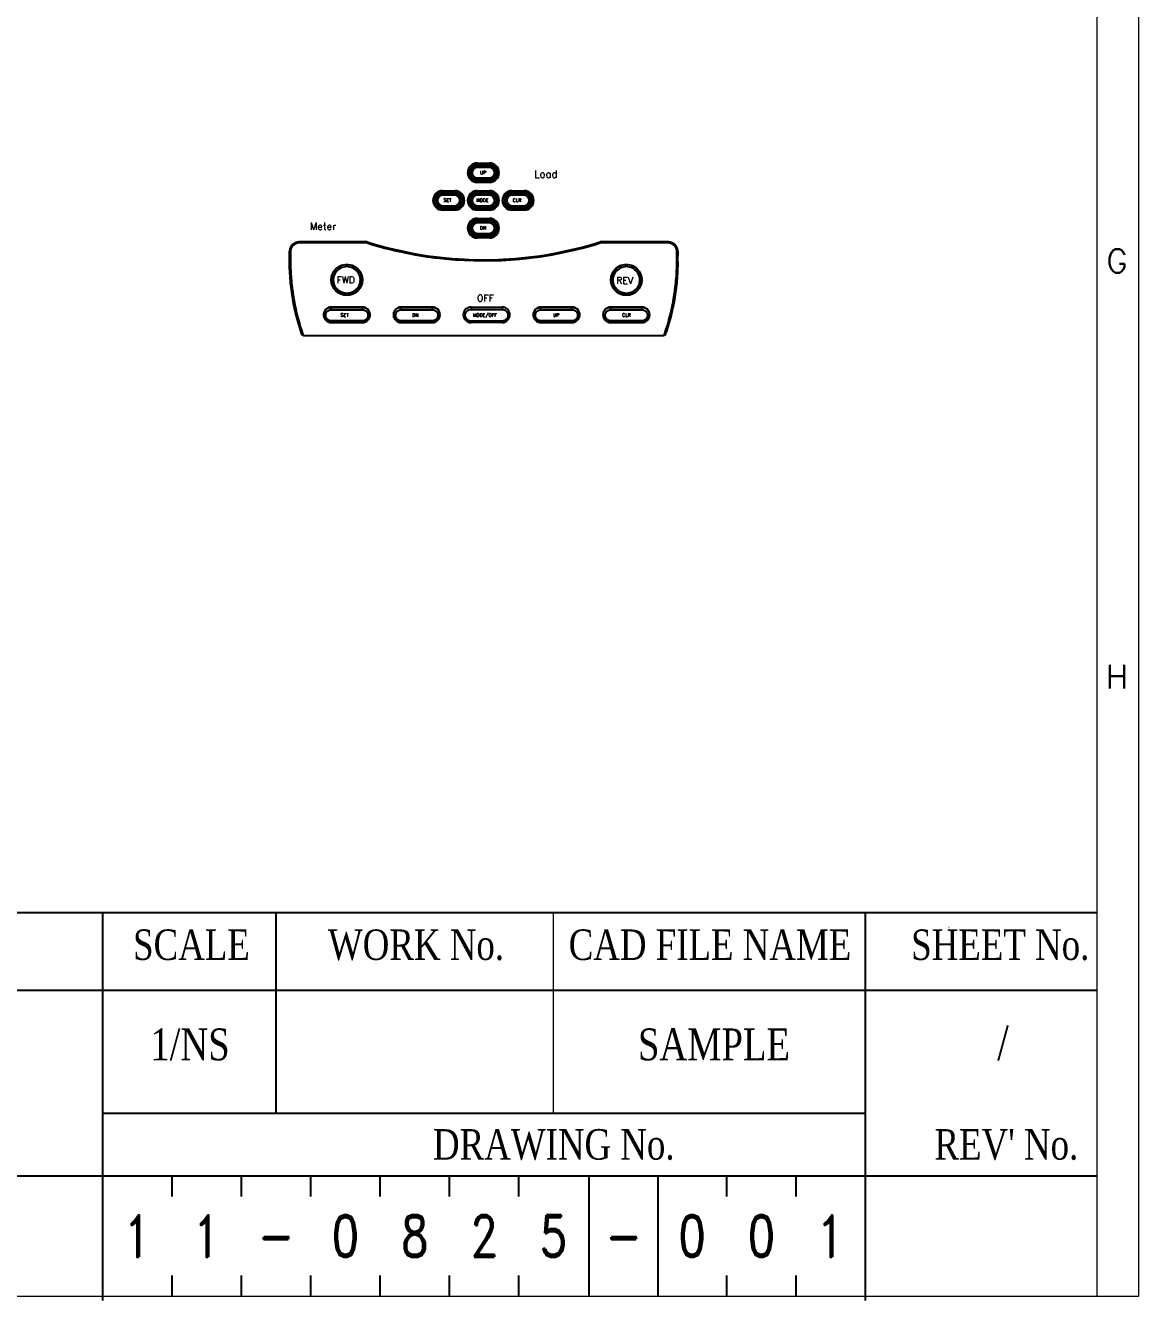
# Model space of a CAD drawing. Header units: millimetres. Extents: x 54 to 1685, y 68 to 1015.
# Drawn here: x 1524.8 to 1685.3, y 431.6 to 615.5 of the extents above; entities that cross this region are included whole.
import ezdxf
from ezdxf.enums import TextEntityAlignment as Align
from ezdxf.lldxf.tags import DXFTag

# ---------------------------------------------------------------- set-up
doc = ezdxf.new("R2010")
doc.units = ezdxf.units.MM
for name, color, linetype in [('20', 2, 'Continuous'), ('30', 3, 'Continuous'), ('40', 7, 'Continuous'), ('70', 7, 'Continuous'), ('DEFAULT_2', 8, 'HIDDEN')]:
    doc.layers.add(name, color=color, linetype=linetype)
doc.styles.add('SD', font='ROMAND.shx', dxfattribs={"width": 0.8})
doc.styles.add('SIMPLEX', font='SIMPLEX.shx', dxfattribs={"bigfont": 'HBRDS.shx'})
doc.styles.add('SS', font='batang.ttc', dxfattribs={"width": 0.8})
doc.styles.add('STYLE2', font='romant.shx')
tags = doc.linetypes.add('HIDDEN', pattern=[0.375, 0.25, -0.125]).pattern_tags.tags
tags[6:7] = [DXFTag(74, 4), DXFTag(75, 0), DXFTag(340, '0'), DXFTag(46, 1.0), DXFTag(50, 0.0), DXFTag(44, 0.0), DXFTag(45, 0.0)]
tags[4:5] = [DXFTag(74, 4), DXFTag(75, 0), DXFTag(340, '0'), DXFTag(46, 1.0), DXFTag(50, 0.0), DXFTag(44, 0.0), DXFTag(45, 0.0)]

msp = doc.modelspace()

# ---------------------------------------------------------------- linework, layer by layer
at = {"color": 7, "linetype": 'Continuous'}
for p, q in [((1589.968, 595.695), (1591.718, 595.695)), ((1589.968, 595.695), (1589.968, 595.545)), ((1589.968, 595.545), (1591.718, 595.545)), ((1591.718, 595.389), (1589.968, 595.389)), ((1589.968, 595.051), (1589.968, 595.389)), ((1591.718, 595.301), (1589.968, 595.301)), ((1591.718, 595.051), (1589.968, 595.051)), ((1591.718, 595.695), (1591.718, 595.545)), ((1591.718, 595.051), (1591.718, 595.389)), ((1589.968, 593.539), (1591.718, 593.539)), ((1589.968, 593.201), (1589.968, 593.539)), ((1589.968, 593.289), (1591.718, 593.289)), ((1589.968, 593.201), (1591.718, 593.201)), ((1591.718, 593.045), (1589.968, 593.045)), ((1589.968, 592.895), (1589.968, 593.045)), ((1591.718, 592.895), (1589.968, 592.895)), ((1591.718, 593.201), (1591.718, 593.539)), ((1591.718, 592.895), (1591.718, 593.045)), ((1584.968, 591.695), (1586.718, 591.695)), ((1584.968, 591.695), (1584.968, 591.545)), ((1584.968, 591.545), (1586.718, 591.545)), ((1586.718, 591.389), (1584.968, 591.389)), ((1584.968, 591.051), (1584.968, 591.389)), ((1586.718, 591.301), (1584.968, 591.301)), ((1586.718, 591.051), (1584.968, 591.051)), ((1586.718, 591.695), (1586.718, 591.545)), ((1586.718, 591.051), (1586.718, 591.389)), ((1589.968, 591.695), (1591.718, 591.695)), ((1589.968, 591.695), (1589.968, 591.545)), ((1589.968, 591.545), (1591.718, 591.545)), ((1591.718, 591.389), (1589.968, 591.389)), ((1589.968, 591.051), (1589.968, 591.389)), ((1591.718, 591.301), (1589.968, 591.301)), ((1591.718, 591.051), (1589.968, 591.051)), ((1591.718, 591.695), (1591.718, 591.545)), ((1591.718, 591.051), (1591.718, 591.389)), ((1594.968, 591.695), (1594.968, 591.545)), ((1594.968, 591.695), (1596.718, 591.695)), ((1594.968, 591.545), (1596.718, 591.545)), ((1594.968, 591.051), (1594.968, 591.389)), ((1596.718, 591.389), (1594.968, 591.389)), ((1596.718, 591.301), (1594.968, 591.301)), ((1596.718, 591.051), (1594.968, 591.051)), ((1596.718, 591.695), (1596.718, 591.545)), ((1596.718, 591.051), (1596.718, 591.389)), ((1584.968, 589.201), (1584.968, 589.539)), ((1584.968, 589.539), (1586.718, 589.539)), ((1584.968, 589.289), (1586.718, 589.289)), ((1584.968, 589.201), (1586.718, 589.201)), ((1586.718, 589.045), (1584.968, 589.045)), ((1584.968, 588.895), (1584.968, 589.045)), ((1586.718, 588.895), (1584.968, 588.895)), ((1586.718, 589.201), (1586.718, 589.539)), ((1586.718, 588.895), (1586.718, 589.045)), ((1589.968, 589.539), (1591.718, 589.539)), ((1589.968, 589.201), (1589.968, 589.539)), ((1589.968, 589.289), (1591.718, 589.289)), ((1589.968, 589.201), (1591.718, 589.201)), ((1591.718, 589.045), (1589.968, 589.045)), ((1589.968, 588.895), (1589.968, 589.045)), ((1591.718, 588.895), (1589.968, 588.895)), ((1591.718, 589.201), (1591.718, 589.539)), ((1591.718, 588.895), (1591.718, 589.045)), ((1594.968, 589.201), (1594.968, 589.539)), ((1594.968, 589.539), (1596.718, 589.539)), ((1594.968, 589.289), (1596.718, 589.289)), ((1594.968, 589.201), (1596.718, 589.201)), ((1594.968, 588.895), (1594.968, 589.045)), ((1596.718, 589.045), (1594.968, 589.045)), ((1596.718, 588.895), (1594.968, 588.895)), ((1596.718, 589.201), (1596.718, 589.539)), ((1596.718, 588.895), (1596.718, 589.045)), ((1589.968, 587.695), (1591.718, 587.695)), ((1589.968, 587.695), (1589.968, 587.545)), ((1589.968, 587.545), (1591.718, 587.545)), ((1591.718, 587.389), (1589.968, 587.389)), ((1589.968, 587.051), (1589.968, 587.389)), ((1591.718, 587.301), (1589.968, 587.301)), ((1591.718, 587.051), (1589.968, 587.051)), ((1591.718, 587.695), (1591.718, 587.545)), ((1591.718, 587.051), (1591.718, 587.389)), ((1589.968, 585.539), (1591.718, 585.539)), ((1589.968, 585.201), (1589.968, 585.539)), ((1589.968, 585.289), (1591.718, 585.289)), ((1589.968, 585.201), (1591.718, 585.201)), ((1591.718, 585.045), (1589.968, 585.045)), ((1589.968, 584.895), (1589.968, 585.045)), ((1591.718, 585.201), (1591.718, 585.539)), ((1591.718, 584.895), (1591.718, 585.045)), ((1563.657, 584.174), (1563.665, 584.156)), ((1564.327, 584.313), (1564.327, 584.294)), ((1574.082, 584.313), (1564.327, 584.313)), ((1574.079, 584.294), (1564.327, 584.294)), ((1574.061, 584.174), (1564.327, 584.174)), ((1574.082, 584.313), (1574.079, 584.294)), ((1591.718, 584.895), (1589.968, 584.895)), ((1617.438, 584.313), (1607.682, 584.313)), ((1607.682, 584.313), (1607.685, 584.294)), ((1617.438, 584.294), (1607.685, 584.294)), ((1617.438, 584.174), (1607.704, 584.174)), ((1617.438, 584.313), (1617.438, 584.294)), ((1618.1, 584.156), (1618.108, 584.174)), ((1562.882, 581.502), (1562.882, 582.993)), ((1562.902, 583.008), (1563.03, 583.008)), ((1562.902, 581.502), (1562.902, 581.857)), ((1563.021, 581.502), (1563.021, 582.993)), ((1618.863, 583.008), (1618.735, 583.008)), ((1618.863, 581.857), (1618.735, 581.857)), ((1618.744, 581.502), (1618.744, 582.993)), ((1618.863, 581.857), (1618.869, 581.863)), ((1618.863, 581.502), (1618.863, 581.857)), ((1618.882, 581.502), (1618.882, 582.993)), ((1564.314, 572.14), (1564.416, 572.14)), ((1617.349, 572.14), (1617.451, 572.14)), ((1564.433, 571.762), (1564.538, 571.762)), ((1564.479, 571.602), (1564.562, 571.685)), ((1564.562, 571.339), (1564.563, 571.685)), ((1564.859, 570.787), (1616.905, 570.787)), ((1617.286, 571.602), (1617.202, 571.685)), ((1617.218, 571.669), (1617.306, 571.669)), ((1617.227, 571.762), (1617.332, 571.762))]:
    msp.add_line(p, q, dxfattribs=at)
at = {"color": 7, "linetype": 'HIDDEN'}
for p, q in [((1569.375, 580.118), (1569.602, 579.954)), ((1572.915, 580.118), (1572.689, 579.954)), ((1609.695, 580.118), (1609.922, 579.954)), ((1613.235, 580.118), (1613.009, 579.954)), ((1568.905, 574.531), (1568.905, 574.914)), ((1573.385, 574.914), (1568.905, 574.914)), ((1568.905, 574.871), (1573.385, 574.871)), ((1568.905, 574.531), (1573.385, 574.531)), ((1573.385, 574.531), (1573.385, 574.914)), ((1583.465, 574.914), (1578.985, 574.914)), ((1578.985, 574.531), (1578.985, 574.914)), ((1578.985, 574.871), (1583.465, 574.871)), ((1578.985, 574.531), (1583.465, 574.531)), ((1583.465, 574.531), (1583.465, 574.914)), ((1589.065, 574.914), (1589.065, 574.574)), ((1589.065, 574.914), (1593.545, 574.914)), ((1589.065, 574.574), (1593.545, 574.574)), ((1593.545, 574.914), (1593.545, 574.574)), ((1599.145, 574.531), (1599.145, 574.914)), ((1603.625, 574.914), (1599.145, 574.914)), ((1599.145, 574.871), (1603.625, 574.871)), ((1599.145, 574.531), (1603.625, 574.531)), ((1603.625, 574.531), (1603.625, 574.914)), ((1613.705, 574.914), (1609.225, 574.914)), ((1609.225, 574.531), (1609.225, 574.914)), ((1609.225, 574.871), (1613.705, 574.871)), ((1609.225, 574.531), (1613.705, 574.531)), ((1613.705, 574.531), (1613.705, 574.914)), ((1568.905, 572.674), (1568.905, 572.911)), ((1573.385, 572.911), (1568.905, 572.911)), ((1573.385, 572.709), (1568.905, 572.709)), ((1568.905, 572.674), (1573.385, 572.674)), ((1573.385, 572.674), (1573.385, 572.911)), ((1583.465, 572.911), (1578.985, 572.911)), ((1578.985, 572.674), (1578.985, 572.911)), ((1583.465, 572.709), (1578.985, 572.709)), ((1578.985, 572.674), (1583.465, 572.674)), ((1583.465, 572.674), (1583.465, 572.911)), ((1589.065, 572.674), (1589.065, 572.875)), ((1593.545, 572.875), (1589.065, 572.875)), ((1593.545, 572.674), (1589.065, 572.674)), ((1593.545, 572.674), (1593.545, 572.875)), ((1599.145, 572.674), (1599.145, 572.911)), ((1603.625, 572.911), (1599.145, 572.911)), ((1603.625, 572.709), (1599.145, 572.709)), ((1599.145, 572.674), (1603.625, 572.674)), ((1603.625, 572.674), (1603.625, 572.911)), ((1613.705, 572.911), (1609.225, 572.911)), ((1609.225, 572.674), (1609.225, 572.911)), ((1613.705, 572.709), (1609.225, 572.709)), ((1609.225, 572.674), (1613.705, 572.674)), ((1613.705, 572.674), (1613.705, 572.911))]:
    msp.add_line(p, q, dxfattribs=at)
for p, q in [((932.544, 487.571), (1679.344, 487.571)), ((1385.944, 476.371), (1679.344, 476.371)), ((1645.944, 458.571), (1535.944, 458.571)), ((1385.944, 449.571), (1679.344, 449.571))]:
    msp.add_line(p, q)
for centre in [(1571.145, 578.834), (1611.465, 578.834)]:
    msp.add_circle(centre, 2.24, dxfattribs=at)
at = {"color": 7, "linetype": 'Continuous'}
for centre, radius, start, end in [((1589.968, 594.295), 1.4, 90, 270), ((1589.968, 594.295), 1.25, 90, 270), ((1589.968, 594.295), 1.094, 90, 270), ((1589.968, 594.295), 1.006, 90, 270), ((1589.968, 594.295), 0.756, 90, 270), ((1591.718, 594.295), 1.4, 270, 90), ((1591.718, 594.295), 1.25, 270, 90), ((1591.718, 594.295), 1.094, 270, 90), ((1591.718, 594.295), 1.006, 270, 90), ((1591.718, 594.295), 0.756, 270, 90), ((1584.968, 590.295), 1.4, 90, 270), ((1584.968, 590.295), 1.25, 90, 270), ((1584.968, 590.295), 1.094, 90, 270), ((1584.968, 590.295), 1.006, 90, 270), ((1584.968, 590.295), 0.756, 90, 270), ((1586.718, 590.295), 1.4, 270, 90), ((1586.718, 590.295), 1.25, 270, 90), ((1586.718, 590.295), 1.094, 270, 90), ((1586.718, 590.295), 1.006, 270, 90), ((1586.718, 590.295), 0.756, 270, 90), ((1589.968, 590.295), 1.4, 90, 270), ((1589.968, 590.295), 1.25, 90, 270), ((1589.968, 590.295), 1.094, 90, 270), ((1589.968, 590.295), 1.006, 90, 270), ((1589.968, 590.295), 0.756, 90, 270), ((1591.718, 590.295), 1.4, 270, 90), ((1591.718, 590.295), 1.25, 270, 90), ((1591.718, 590.295), 1.094, 270, 90), ((1591.718, 590.295), 1.006, 270, 90), ((1591.718, 590.295), 0.756, 270, 90), ((1594.968, 590.295), 1.4, 90, 270), ((1594.968, 590.295), 1.25, 90, 270), ((1594.968, 590.295), 1.094, 90, 270), ((1594.968, 590.295), 1.006, 90, 270), ((1594.968, 590.295), 0.756, 90, 270), ((1596.718, 590.295), 1.4, 270, 90), ((1596.718, 590.295), 1.25, 270, 90), ((1596.718, 590.295), 1.094, 270, 90), ((1596.718, 590.295), 1.006, 270, 90), ((1596.718, 590.295), 0.756, 270, 90), ((1589.968, 586.295), 1.4, 90, 270), ((1589.968, 586.295), 1.25, 90, 270), ((1589.968, 586.295), 1.094, 90, 270), ((1589.968, 586.295), 1.006, 90, 270), ((1589.968, 586.295), 0.756, 90, 270), ((1591.718, 586.295), 1.4, 270, 90), ((1591.718, 586.295), 1.25, 270, 90), ((1591.718, 586.295), 1.094, 270, 90), ((1591.718, 586.295), 1.006, 270, 90), ((1591.718, 586.295), 0.756, 270, 90), ((1564.17, 582.993), 1.288, 113.48558, 180), ((1564.17, 582.993), 1.268, 113.48558, 179.29354), ((1564.17, 582.993), 1.149, 113.48558, 180), ((1564.327, 582.633), 1.68, 90, 113.48558), ((1564.327, 582.633), 1.66, 90, 113.48558), ((1564.327, 582.633), 1.541, 90, 113.48558), ((1590.882, 637.734), 56.139, 252.56414, 264.27659), ((1590.882, 637.734), 56.02, 252.54547, 287.45453), ((1590.882, 637.734), 56, 252.5424, 267.13402), ((1590.882, 637.734), 56.139, 265.85735, 287.43586), ((1590.882, 637.734), 56, 272.86598, 287.4576), ((1617.438, 582.633), 1.68, 66.51442, 90), ((1617.438, 582.633), 1.66, 66.51442, 90), ((1617.438, 582.633), 1.541, 66.51442, 90), ((1617.594, 582.993), 1.149, 0, 66.51442), ((1617.594, 582.993), 1.268, 0.70646, 66.51442), ((1617.594, 582.993), 1.288, 0, 66.51442)]:
    msp.add_arc(centre, radius, start, end, dxfattribs=at)
at = {"color": 7, "linetype": 'HIDDEN'}
for centre, radius, start, end in [((1571.145, 578.834), 2.187, 35.96257, 144.03743), ((1571.145, 578.834), 1.907, 35.96257, 144.03743), ((1611.465, 578.834), 2.187, 35.96257, 144.03743), ((1611.465, 578.834), 1.907, 35.96257, 144.03743), ((1568.905, 573.794), 1.12, 90, 270), ((1573.385, 573.794), 1.12, 270, 90), ((1578.985, 573.794), 1.12, 90, 270), ((1583.465, 573.794), 1.12, 270, 90), ((1589.065, 573.794), 1.12, 90, 270), ((1593.545, 573.794), 1.12, 270, 90), ((1599.145, 573.794), 1.12, 90, 270), ((1603.625, 573.794), 1.12, 270, 90), ((1609.225, 573.794), 1.12, 90, 270), ((1613.705, 573.794), 1.12, 270, 90)]:
    msp.add_arc(centre, radius, start, end, dxfattribs=at)
at = {"color": 7, "linetype": 'Continuous'}
for points, knots in [([(1564.742, 570.787), (1564.588, 571.217), (1564.299, 572.083), (1563.922, 573.398), (1563.603, 574.725), (1563.341, 576.061), (1563.138, 577.406), (1562.991, 578.76), (1562.902, 580.126), (1562.882, 581.042), (1562.882, 581.502)], [0, 0, 0, 0, 1.370707, 2.7381621, 4.1024506, 5.4632769, 6.8212305, 8.1809694, 9.5480291, 10.9280441, 10.9280441, 10.9280441, 10.9280441]), ([(1562.894, 582.993), (1562.894, 582.995), (1562.893, 582.999), (1562.896, 583), (1562.897, 583)], [0, 0, 0, 0, 0.0068456103, 0.0085423093, 0.0085423093, 0.0085423093, 0.0085423093]), ([(1562.902, 583.008), (1562.901, 583.007), (1562.899, 583.005), (1562.897, 583.003), (1562.896, 583.002)], [0, 0, 0, 0, 0.0042901869, 0.008578179, 0.008578179, 0.008578179, 0.008578179]), ([(1564.314, 572.14), (1564.181, 572.57), (1563.934, 573.436), (1563.619, 574.75), (1563.359, 576.076), (1563.157, 577.414), (1563.01, 578.764), (1562.922, 580.128), (1562.902, 581.043), (1562.902, 581.502)], [0, 0, 0, 0, 1.3504761, 2.7006227, 4.0509233, 5.4026692, 6.7594105, 8.124798, 9.502529, 9.502529, 9.502529, 9.502529]), ([(1563.021, 581.502), (1563.021, 581.039), (1563.041, 580.114), (1563.131, 578.732), (1563.279, 577.362), (1563.484, 576.012), (1563.743, 574.683), (1564.056, 573.372), (1564.425, 572.072), (1564.708, 571.215), (1564.859, 570.787)], [0, 0, 0, 0, 1.3890488, 2.775445, 4.1540047, 5.5194633, 6.8706535, 8.2153735, 9.563159, 10.9230871, 10.9230871, 10.9230871, 10.9230871]), ([(1616.905, 570.787), (1617.058, 571.217), (1617.343, 572.083), (1617.715, 573.396), (1618.03, 574.721), (1618.289, 576.057), (1618.491, 577.402), (1618.636, 578.757), (1618.724, 580.125), (1618.744, 581.042), (1618.744, 581.502)], [0, 0, 0, 0, 1.3687527, 2.7331766, 4.0944745, 5.4535938, 6.8120028, 8.1735804, 9.5425126, 10.9230874, 10.9230874, 10.9230874, 10.9230874]), ([(1618.882, 581.502), (1618.882, 581.039), (1618.862, 580.113), (1618.771, 578.731), (1618.622, 577.361), (1618.415, 576.011), (1618.152, 574.682), (1617.835, 573.37), (1617.462, 572.071), (1617.175, 571.214), (1617.022, 570.787)], [0, 0, 0, 0, 1.3895864, 2.7764967, 4.1555667, 5.5215524, 6.8733192, 8.2186861, 9.5672193, 10.9280439, 10.9280439, 10.9280439, 10.9280439]), ([(1618.863, 581.502), (1618.863, 581.041), (1618.843, 580.119), (1618.753, 578.741), (1618.604, 577.378), (1618.398, 576.035), (1618.139, 574.715), (1617.826, 573.417), (1617.582, 572.564), (1617.451, 572.14)], [0, 0, 0, 0, 1.3843494, 2.7658075, 4.1389259, 5.4979015, 6.8403641, 8.1723558, 9.5025285, 9.5025285, 9.5025285, 9.5025285]), ([(1618.882, 582.732), (1618.871, 582.749), (1618.832, 582.798), (1618.779, 582.835), (1618.74, 582.853)], [0, 0, 0, 0, 0.06003352, 0.18790193, 0.18790193, 0.18790193, 0.18790193]), ([(1618.882, 582.133), (1618.871, 582.116), (1618.832, 582.067), (1618.779, 582.03), (1618.74, 582.013)], [0, 0, 0, 0, 0.05988346, 0.18775183, 0.18775183, 0.18775183, 0.18775183]), ([(1618.863, 583.008), (1618.864, 583.007), (1618.866, 583.005), (1618.868, 583.003), (1618.869, 583.002)], [0, 0, 0, 0, 0.0042901869, 0.008578179, 0.008578179, 0.008578179, 0.008578179]), ([(1564.583, 571.273), (1564.564, 571.332), (1564.529, 571.44), (1564.495, 571.548), (1564.48, 571.598)], [0, 0, 0, 0, 0.18461642, 0.34065153, 0.34065153, 0.34065153, 0.34065153]), ([(1617.281, 571.584), (1617.267, 571.539), (1617.234, 571.435), (1617.201, 571.332), (1617.181, 571.273)], [0, 0, 0, 0, 0.14117381, 0.32579012, 0.32579012, 0.32579012, 0.32579012]), ([(1617.327, 571.747), (1617.325, 571.732), (1617.309, 571.682), (1617.295, 571.632), (1617.285, 571.598)], [0, 0, 0, 0, 0.0472623, 0.15541065, 0.15541065, 0.15541065, 0.15541065])]:
    msp.add_open_spline(points, degree=3, knots=knots, dxfattribs=at)
for points in [[(1618.869, 583.002), (1618.871, 583), (1618.87, 582.996), (1618.871, 582.993)], [(1564.438, 571.747), (1564.396, 571.878), (1564.354, 572.009), (1564.314, 572.14)], [(1617.451, 572.14), (1617.41, 572.009), (1617.369, 571.878), (1617.327, 571.747)], [(1564.449, 571.702), (1564.445, 571.717), (1564.44, 571.732), (1564.438, 571.747)], [(1564.48, 571.598), (1564.47, 571.632), (1564.46, 571.667), (1564.449, 571.702)], [(1617.285, 571.598), (1617.283, 571.593), (1617.282, 571.588), (1617.281, 571.584)]]:
    msp.add_open_spline(points, degree=3, dxfattribs=at)
at = {"color": 7, "linetype": 'HIDDEN'}
for points, knots in [([(1568.958, 578.834), (1568.958, 578.948), (1568.976, 579.178), (1569.057, 579.513), (1569.189, 579.831), (1569.308, 580.026), (1569.375, 580.118)], [0, 0, 0, 0, 0.3435108, 0.6878207, 1.0302677, 1.3714686, 1.3714686, 1.3714686, 1.3714686]), ([(1569.238, 578.821), (1569.238, 578.922), (1569.254, 579.125), (1569.324, 579.42), (1569.439, 579.7), (1569.543, 579.873), (1569.602, 579.954)], [0, 0, 0, 0, 0.3027805, 0.6064181, 0.9079944, 1.2077827, 1.2077827, 1.2077827, 1.2077827]), ([(1572.689, 579.954), (1572.747, 579.873), (1572.852, 579.7), (1572.966, 579.42), (1573.037, 579.125), (1573.053, 578.922), (1573.053, 578.821)], [0, 0, 0, 0, 0.2999446, 0.6015315, 0.9050567, 1.2077827, 1.2077827, 1.2077827, 1.2077827]), ([(1572.915, 580.118), (1572.982, 580.026), (1573.102, 579.831), (1573.234, 579.513), (1573.315, 579.178), (1573.333, 578.948), (1573.333, 578.834)], [0, 0, 0, 0, 0.3413808, 0.683823, 1.0280017, 1.3714686, 1.3714686, 1.3714686, 1.3714686]), ([(1609.278, 578.834), (1609.278, 578.948), (1609.296, 579.178), (1609.377, 579.513), (1609.509, 579.831), (1609.628, 580.026), (1609.695, 580.118)], [0, 0, 0, 0, 0.3435108, 0.6878207, 1.0302677, 1.3714686, 1.3714686, 1.3714686, 1.3714686]), ([(1609.558, 578.821), (1609.558, 578.922), (1609.574, 579.125), (1609.644, 579.42), (1609.759, 579.7), (1609.863, 579.873), (1609.922, 579.954)], [0, 0, 0, 0, 0.3027805, 0.6064181, 0.9079944, 1.2077827, 1.2077827, 1.2077827, 1.2077827]), ([(1613.009, 579.954), (1613.067, 579.873), (1613.172, 579.7), (1613.286, 579.42), (1613.357, 579.125), (1613.373, 578.922), (1613.373, 578.821)], [0, 0, 0, 0, 0.2999446, 0.6015315, 0.9050567, 1.2077827, 1.2077827, 1.2077827, 1.2077827]), ([(1613.235, 580.118), (1613.302, 580.026), (1613.422, 579.831), (1613.554, 579.513), (1613.635, 579.178), (1613.653, 578.948), (1613.653, 578.834)], [0, 0, 0, 0, 0.3413808, 0.683823, 1.0280017, 1.3714686, 1.3714686, 1.3714686, 1.3714686]), ([(1573.333, 578.834), (1573.333, 578.67), (1573.296, 578.342), (1573.133, 577.875), (1572.869, 577.455), (1572.519, 577.106), (1572.101, 576.843), (1571.635, 576.68), (1571.145, 576.625), (1570.656, 576.68), (1570.19, 576.843), (1569.771, 577.106), (1569.421, 577.455), (1569.158, 577.875), (1568.994, 578.342), (1568.958, 578.67), (1568.958, 578.834)], [0, 0, 0, 0, 0.4906261, 0.9815966, 1.4729611, 1.9638233, 2.4539451, 2.9430696, 3.431527, 3.9199853, 4.4091113, 4.8992343, 5.3900958, 5.881458, 6.3724301, 6.8630544, 6.8630544, 6.8630544, 6.8630544]), ([(1573.053, 578.821), (1573.053, 578.677), (1573.021, 578.388), (1572.879, 577.976), (1572.649, 577.606), (1572.344, 577.297), (1571.979, 577.065), (1571.573, 576.922), (1571.145, 576.873), (1570.718, 576.922), (1570.311, 577.065), (1569.946, 577.297), (1569.641, 577.606), (1569.412, 577.976), (1569.269, 578.388), (1569.238, 578.677), (1569.238, 578.821)], [0, 0, 0, 0, 0.432262, 0.8647456, 1.2967661, 1.7273278, 2.1562206, 2.5834264, 3.009603, 3.4357734, 3.8629727, 4.291859, 4.7224128, 5.1544241, 5.5869026, 6.0191493, 6.0191493, 6.0191493, 6.0191493]), ([(1613.653, 578.834), (1613.653, 578.67), (1613.616, 578.342), (1613.453, 577.875), (1613.189, 577.455), (1612.839, 577.106), (1612.421, 576.843), (1611.955, 576.68), (1611.465, 576.625), (1610.976, 576.68), (1610.51, 576.843), (1610.091, 577.106), (1609.741, 577.455), (1609.478, 577.875), (1609.314, 578.342), (1609.278, 578.67), (1609.278, 578.834)], [0, 0, 0, 0, 0.4906261, 0.9815966, 1.4729611, 1.9638233, 2.4539451, 2.9430696, 3.431527, 3.9199853, 4.4091113, 4.8992343, 5.3900958, 5.881458, 6.3724301, 6.8630544, 6.8630544, 6.8630544, 6.8630544]), ([(1613.373, 578.821), (1613.373, 578.677), (1613.341, 578.388), (1613.199, 577.976), (1612.969, 577.606), (1612.664, 577.297), (1612.299, 577.065), (1611.893, 576.922), (1611.465, 576.873), (1611.038, 576.922), (1610.631, 577.065), (1610.266, 577.297), (1609.961, 577.606), (1609.732, 577.976), (1609.589, 578.388), (1609.558, 578.677), (1609.558, 578.821)], [0, 0, 0, 0, 0.432262, 0.8647456, 1.2967661, 1.7273278, 2.1562206, 2.5834264, 3.009603, 3.4357734, 3.8629727, 4.291859, 4.7224128, 5.1544241, 5.5869026, 6.0191493, 6.0191493, 6.0191493, 6.0191493]), ([(1568.905, 572.709), (1568.813, 572.709), (1568.626, 572.734), (1568.364, 572.841), (1568.137, 573.012), (1567.961, 573.239), (1567.85, 573.504), (1567.812, 573.79), (1567.85, 574.075), (1567.96, 574.34), (1568.135, 574.566), (1568.362, 574.739), (1568.624, 574.847), (1568.812, 574.871), (1568.905, 574.871)], [0, 0, 0, 0, 0.2780544, 0.5575852, 0.8391362, 1.1223856, 1.407141, 1.6923883, 1.9772407, 2.2611125, 2.5437015, 2.8253062, 3.1058924, 3.3857052, 3.3857052, 3.3857052, 3.3857052]), ([(1568.905, 572.911), (1568.837, 572.911), (1568.698, 572.929), (1568.504, 573.009), (1568.336, 573.139), (1568.205, 573.308), (1568.123, 573.507), (1568.095, 573.721), (1568.123, 573.935), (1568.205, 574.134), (1568.335, 574.303), (1568.503, 574.432), (1568.697, 574.513), (1568.836, 574.531), (1568.905, 574.531)], [0, 0, 0, 0, 0.2060599, 0.4137411, 0.6234346, 0.8349898, 1.048185, 1.2620328, 1.4755024, 1.6878294, 1.898583, 2.1079281, 2.3159467, 2.5228435, 2.5228435, 2.5228435, 2.5228435]), ([(1573.385, 574.871), (1573.479, 574.871), (1573.666, 574.847), (1573.929, 574.739), (1574.155, 574.566), (1574.33, 574.34), (1574.441, 574.075), (1574.479, 573.789), (1574.44, 573.504), (1574.329, 573.238), (1574.153, 573.012), (1573.926, 572.84), (1573.665, 572.734), (1573.478, 572.709), (1573.385, 572.709)], [0, 0, 0, 0, 0.2799333, 0.5605791, 0.8422637, 1.124833, 1.4087212, 1.693581, 1.9788345, 2.2635834, 2.5468605, 2.8283332, 3.1077688, 3.3857052, 3.3857052, 3.3857052, 3.3857052]), ([(1573.385, 574.531), (1573.454, 574.531), (1573.593, 574.513), (1573.788, 574.432), (1573.956, 574.303), (1574.085, 574.133), (1574.167, 573.935), (1574.195, 573.721), (1574.167, 573.507), (1574.085, 573.308), (1573.955, 573.138), (1573.786, 573.009), (1573.592, 572.929), (1573.454, 572.911), (1573.385, 572.911)], [0, 0, 0, 0, 0.2069774, 0.4150522, 0.6244714, 0.8352275, 1.0475861, 1.261079, 1.4749133, 1.6880844, 1.8996424, 2.1092623, 2.3168611, 2.5228435, 2.5228435, 2.5228435, 2.5228435]), ([(1578.985, 572.709), (1578.893, 572.709), (1578.706, 572.734), (1578.444, 572.841), (1578.217, 573.012), (1578.041, 573.239), (1577.93, 573.504), (1577.892, 573.79), (1577.93, 574.075), (1578.04, 574.34), (1578.215, 574.566), (1578.442, 574.739), (1578.704, 574.847), (1578.892, 574.871), (1578.985, 574.871)], [0, 0, 0, 0, 0.2780544, 0.5575852, 0.8391362, 1.1223856, 1.407141, 1.6923883, 1.9772407, 2.2611125, 2.5437015, 2.8253062, 3.1058924, 3.3857052, 3.3857052, 3.3857052, 3.3857052]), ([(1578.985, 572.911), (1578.917, 572.911), (1578.778, 572.929), (1578.584, 573.009), (1578.416, 573.139), (1578.285, 573.308), (1578.203, 573.507), (1578.175, 573.721), (1578.203, 573.935), (1578.285, 574.134), (1578.415, 574.303), (1578.583, 574.432), (1578.777, 574.513), (1578.916, 574.531), (1578.985, 574.531)], [0, 0, 0, 0, 0.2060599, 0.4137411, 0.6234346, 0.8349898, 1.048185, 1.2620328, 1.4755024, 1.6878294, 1.898583, 2.1079281, 2.3159467, 2.5228435, 2.5228435, 2.5228435, 2.5228435]), ([(1583.465, 574.871), (1583.559, 574.871), (1583.746, 574.847), (1584.009, 574.739), (1584.235, 574.566), (1584.41, 574.34), (1584.521, 574.075), (1584.559, 573.789), (1584.52, 573.504), (1584.409, 573.238), (1584.233, 573.012), (1584.006, 572.84), (1583.745, 572.734), (1583.558, 572.709), (1583.465, 572.709)], [0, 0, 0, 0, 0.2799333, 0.5605791, 0.8422637, 1.124833, 1.4087212, 1.693581, 1.9788345, 2.2635834, 2.5468605, 2.8283332, 3.1077688, 3.3857052, 3.3857052, 3.3857052, 3.3857052]), ([(1583.465, 574.531), (1583.534, 574.531), (1583.673, 574.513), (1583.868, 574.432), (1584.036, 574.303), (1584.165, 574.133), (1584.247, 573.935), (1584.275, 573.721), (1584.247, 573.507), (1584.165, 573.308), (1584.035, 573.138), (1583.866, 573.009), (1583.672, 572.929), (1583.534, 572.911), (1583.465, 572.911)], [0, 0, 0, 0, 0.2069774, 0.4150522, 0.6244714, 0.8352275, 1.0475861, 1.261079, 1.4749133, 1.6880844, 1.8996424, 2.1092623, 2.3168611, 2.5228435, 2.5228435, 2.5228435, 2.5228435]), ([(1589.065, 572.875), (1588.993, 572.875), (1588.848, 572.894), (1588.645, 572.978), (1588.468, 573.113), (1588.332, 573.291), (1588.245, 573.5), (1588.215, 573.724), (1588.245, 573.948), (1588.331, 574.157), (1588.467, 574.334), (1588.643, 574.47), (1588.847, 574.555), (1588.993, 574.574), (1589.065, 574.574)], [0, 0, 0, 0, 0.2158572, 0.4334448, 0.6531959, 0.8749553, 1.098498, 1.3227753, 1.5467095, 1.7695006, 1.9907054, 2.2104928, 2.4289396, 2.6462317, 2.6462317, 2.6462317, 2.6462317]), ([(1593.545, 574.574), (1593.618, 574.574), (1593.764, 574.555), (1593.968, 574.47), (1594.144, 574.334), (1594.28, 574.156), (1594.366, 573.948), (1594.395, 573.724), (1594.365, 573.499), (1594.279, 573.291), (1594.142, 573.113), (1593.966, 572.978), (1593.762, 572.894), (1593.617, 572.875), (1593.545, 572.875)], [0, 0, 0, 0, 0.2173989, 0.4359212, 0.6557887, 0.8769914, 1.0998128, 1.3237683, 1.5480302, 1.7715449, 1.9933064, 2.2129756, 2.4304703, 2.6462317, 2.6462317, 2.6462317, 2.6462317]), ([(1599.145, 572.709), (1599.053, 572.709), (1598.866, 572.734), (1598.604, 572.841), (1598.377, 573.012), (1598.201, 573.239), (1598.09, 573.504), (1598.052, 573.79), (1598.09, 574.075), (1598.2, 574.34), (1598.375, 574.566), (1598.602, 574.739), (1598.864, 574.847), (1599.052, 574.871), (1599.145, 574.871)], [0, 0, 0, 0, 0.2780544, 0.5575852, 0.8391362, 1.1223856, 1.407141, 1.6923883, 1.9772407, 2.2611125, 2.5437015, 2.8253062, 3.1058924, 3.3857052, 3.3857052, 3.3857052, 3.3857052]), ([(1599.145, 572.911), (1599.077, 572.911), (1598.938, 572.929), (1598.744, 573.009), (1598.576, 573.139), (1598.445, 573.308), (1598.363, 573.507), (1598.335, 573.721), (1598.363, 573.935), (1598.445, 574.134), (1598.575, 574.303), (1598.743, 574.432), (1598.937, 574.513), (1599.076, 574.531), (1599.145, 574.531)], [0, 0, 0, 0, 0.2060599, 0.4137411, 0.6234346, 0.8349898, 1.048185, 1.2620328, 1.4755024, 1.6878294, 1.898583, 2.1079281, 2.3159467, 2.5228435, 2.5228435, 2.5228435, 2.5228435]), ([(1603.625, 574.871), (1603.719, 574.871), (1603.906, 574.847), (1604.169, 574.739), (1604.395, 574.566), (1604.57, 574.34), (1604.681, 574.075), (1604.719, 573.789), (1604.68, 573.504), (1604.569, 573.238), (1604.393, 573.012), (1604.166, 572.84), (1603.905, 572.734), (1603.718, 572.709), (1603.625, 572.709)], [0, 0, 0, 0, 0.2799333, 0.5605791, 0.8422637, 1.124833, 1.4087212, 1.693581, 1.9788345, 2.2635834, 2.5468605, 2.8283332, 3.1077688, 3.3857052, 3.3857052, 3.3857052, 3.3857052]), ([(1603.625, 574.531), (1603.694, 574.531), (1603.833, 574.513), (1604.028, 574.432), (1604.196, 574.303), (1604.325, 574.133), (1604.407, 573.935), (1604.435, 573.721), (1604.407, 573.507), (1604.325, 573.308), (1604.195, 573.138), (1604.026, 573.009), (1603.832, 572.929), (1603.694, 572.911), (1603.625, 572.911)], [0, 0, 0, 0, 0.2069774, 0.4150522, 0.6244714, 0.8352275, 1.0475861, 1.261079, 1.4749133, 1.6880844, 1.8996424, 2.1092623, 2.3168611, 2.5228435, 2.5228435, 2.5228435, 2.5228435]), ([(1609.225, 572.709), (1609.133, 572.709), (1608.946, 572.734), (1608.684, 572.841), (1608.457, 573.012), (1608.281, 573.239), (1608.17, 573.504), (1608.132, 573.79), (1608.17, 574.075), (1608.28, 574.34), (1608.455, 574.566), (1608.682, 574.739), (1608.944, 574.847), (1609.132, 574.871), (1609.225, 574.871)], [0, 0, 0, 0, 0.2780544, 0.5575852, 0.8391362, 1.1223856, 1.407141, 1.6923883, 1.9772407, 2.2611125, 2.5437015, 2.8253062, 3.1058924, 3.3857052, 3.3857052, 3.3857052, 3.3857052]), ([(1609.225, 572.911), (1609.157, 572.911), (1609.018, 572.929), (1608.824, 573.009), (1608.656, 573.139), (1608.525, 573.308), (1608.443, 573.507), (1608.415, 573.721), (1608.443, 573.935), (1608.525, 574.134), (1608.655, 574.303), (1608.823, 574.432), (1609.017, 574.513), (1609.156, 574.531), (1609.225, 574.531)], [0, 0, 0, 0, 0.2060599, 0.4137411, 0.6234346, 0.8349898, 1.048185, 1.2620328, 1.4755024, 1.6878294, 1.898583, 2.1079281, 2.3159467, 2.5228435, 2.5228435, 2.5228435, 2.5228435]), ([(1613.705, 574.871), (1613.799, 574.871), (1613.986, 574.847), (1614.249, 574.739), (1614.475, 574.566), (1614.65, 574.34), (1614.761, 574.075), (1614.799, 573.789), (1614.76, 573.504), (1614.649, 573.238), (1614.473, 573.012), (1614.246, 572.84), (1613.985, 572.734), (1613.798, 572.709), (1613.705, 572.709)], [0, 0, 0, 0, 0.2799333, 0.5605791, 0.8422637, 1.124833, 1.4087212, 1.693581, 1.9788345, 2.2635834, 2.5468605, 2.8283332, 3.1077688, 3.3857052, 3.3857052, 3.3857052, 3.3857052]), ([(1613.705, 574.531), (1613.774, 574.531), (1613.913, 574.513), (1614.108, 574.432), (1614.276, 574.303), (1614.405, 574.133), (1614.487, 573.935), (1614.515, 573.721), (1614.487, 573.507), (1614.405, 573.308), (1614.275, 573.138), (1614.106, 573.009), (1613.912, 572.929), (1613.774, 572.911), (1613.705, 572.911)], [0, 0, 0, 0, 0.2069774, 0.4150522, 0.6244714, 0.8352275, 1.0475861, 1.261079, 1.4749133, 1.6880844, 1.8996424, 2.1092623, 2.3168611, 2.5228435, 2.5228435, 2.5228435, 2.5228435])]:
    msp.add_open_spline(points, degree=3, knots=knots, dxfattribs=at)
at = {"layer": '20', "color": 0, "lineweight": 13}
msp.add_lwpolyline([(932.544, 487.571), (932.544, 964.971), (1679.344, 964.971), (1679.344, 432.171)], dxfattribs=at)
at = {"layer": '40', "color": 0}
for p, q in [((1535.944, 431.571), (1535.944, 487.571)), ((1560.944, 458.571), (1560.944, 487.571)), ((1645.944, 458.571), (1645.944, 487.571)), ((1645.944, 431.571), (1645.944, 458.571)), ((1545.944, 446.571), (1545.944, 449.571)), ((1555.944, 446.571), (1555.944, 449.571)), ((1565.944, 446.571), (1565.944, 449.571)), ((1575.944, 446.571), (1575.944, 449.571)), ((1585.944, 446.571), (1585.944, 449.571)), ((1595.974, 446.571), (1595.974, 449.571)), ((1606.079, 432.171), (1606.079, 449.571)), ((1616.079, 432.171), (1616.079, 449.571)), ((1625.944, 446.571), (1625.944, 449.571)), ((1635.944, 446.571), (1635.944, 449.571)), ((1545.944, 432.171), (1545.944, 435.171)), ((1555.944, 432.171), (1555.944, 435.171)), ((1565.944, 432.171), (1565.944, 435.171)), ((1575.944, 432.171), (1575.944, 435.171)), ((1585.944, 432.171), (1585.944, 435.171)), ((1595.974, 432.171), (1595.974, 435.171)), ((1625.944, 432.171), (1625.944, 435.171)), ((1635.944, 432.171), (1635.944, 435.171))]:
    msp.add_line(p, q, dxfattribs=at)
at = {"layer": '40', "color": 0, "lineweight": 13}
msp.add_line((1600.944, 458.571), (1600.944, 487.571), dxfattribs=at)
at = {"layer": '70', "color": 0, "lineweight": 13}
msp.add_lwpolyline([(1685.344, 432.171), (926.544, 432.171), (926.544, 970.971), (1685.344, 970.971)], close=True, dxfattribs=at)
at = {"layer": '70', "color": 0}
msp.add_solid([(1657.947, 485.496), (1658.067, 485.496), (1658.007, 485.136)], dxfattribs=at)
at = {"layer": 'DEFAULT_2', "color": 8, "linetype": 'HIDDEN'}
for p, q in [((1563.712, 584.047), (1563.715, 584.041)), ((1564.327, 584.169), (1564.327, 584.174)), ((1574.06, 584.169), (1564.327, 584.169)), ((1574.06, 584.169), (1574.061, 584.174)), ((1607.705, 584.169), (1607.704, 584.174)), ((1617.438, 584.169), (1607.705, 584.169)), ((1617.438, 584.169), (1617.438, 584.174)), ((1618.052, 584.047), (1618.05, 584.041)), ((1562.882, 582.993), (1562.894, 582.993)), ((1563.021, 582.993), (1563.027, 582.993)), ((1563.027, 582.993), (1563.027, 581.502)), ((1563.03, 583.008), (1563.049, 583.028)), ((1563.03, 583.008), (1563.03, 581.857)), ((1618.744, 582.993), (1618.738, 582.993)), ((1618.738, 581.502), (1618.738, 582.993)), ((1618.871, 582.993), (1618.882, 582.993)), ((1618.878, 582.442), (1618.878, 582.423)), ((1564.45, 571.573), (1564.479, 571.602))]:
    msp.add_line(p, q, dxfattribs=at)
for centre, radius, start, end in [((1564.17, 582.993), 1.143, 113.48558, 180), ((1564.327, 582.633), 1.535, 90, 113.48558), ((1590.882, 637.734), 56.145, 252.56506, 267.12342), ((1590.882, 637.734), 56.145, 272.87658, 287.43494), ((1617.438, 582.633), 1.535, 66.51442, 90), ((1617.594, 582.993), 1.143, 0, 66.51442)]:
    msp.add_arc(centre, radius, start, end, dxfattribs=at)
for points, knots in [([(1562.887, 582.596), (1562.887, 582.643), (1562.888, 582.73), (1562.889, 582.846), (1562.891, 582.931), (1562.893, 582.976), (1562.894, 582.993)], [0, 0, 0, 0, 0.14152047, 0.26050707, 0.34787708, 0.39686425, 0.39686425, 0.39686425, 0.39686425]), ([(1563.027, 581.502), (1563.027, 581.078), (1563.044, 580.23), (1563.119, 578.963), (1563.244, 577.706), (1563.416, 576.466), (1563.634, 575.245), (1563.897, 574.043), (1564.204, 572.856), (1564.439, 572.074), (1564.563, 571.685)], [0, 0, 0, 0, 1.2724614, 2.5428021, 3.8068469, 5.0599308, 6.2993352, 7.5272162, 8.7503267, 9.9759937, 9.9759937, 9.9759937, 9.9759937]), ([(1618.873, 582.944), (1618.874, 582.915), (1618.876, 582.846), (1618.877, 582.73), (1618.878, 582.592), (1618.878, 582.494), (1618.878, 582.442)], [0, 0, 0, 0, 0.08737001, 0.20635661, 0.34787708, 0.50143495, 0.50143495, 0.50143495, 0.50143495]), ([(1564.583, 571.273), (1564.584, 571.271), (1564.586, 571.265), (1564.588, 571.26), (1564.589, 571.257)], [0, 0, 0, 0, 0.008678526, 0.017357052, 0.017357052, 0.017357052, 0.017357052])]:
    msp.add_open_spline(points, degree=3, knots=knots, dxfattribs=at)
for points in [[(1618.871, 582.993), (1618.872, 582.976), (1618.873, 582.96), (1618.873, 582.944)], [(1618.878, 582.423), (1618.878, 582.366), (1618.879, 582.309), (1618.878, 582.252)], [(1564.314, 572.14), (1564.312, 572.147), (1564.31, 572.154), (1564.307, 572.161)], [(1617.457, 572.161), (1617.455, 572.154), (1617.453, 572.147), (1617.451, 572.14)]]:
    msp.add_open_spline(points, degree=3, dxfattribs=at)

# ---------------------------------------------------------------- texts
at = {"color": 0, "style": 'STYLE2'}
for s, height, p in [('UP', 0.487, (1590.365, 594.086)), ('Load', 1.0426, (1598.203, 593.577)), ('SET', 0.487, (1585.079, 590.086)), ('MODE', 0.487, (1589.792, 590.086)), ('CLR', 0.487, (1595.079, 590.086)), ('Meter', 1.0426, (1565.809, 586.051)), ('DN', 0.487, (1590.344, 586.086)), ('FWD', 0.974, (1569.673, 578.347)), ('REV', 0.974, (1610.026, 578.262)), ('OFF', 0.974, (1589.931, 575.714)), ('SET', 0.487, (1570.239, 573.512)), ('DN', 0.487, (1580.561, 573.512)), ('MODE/OFF', 0.487, (1589.323, 573.512)), ('UP', 0.487, (1600.905, 573.512)), ('CLR', 0.487, (1610.858, 573.512))]:
    msp.add_text(s, height=height, dxfattribs=at).set_placement(p)
at = {"color": 0, "style": 'SD', "width": 0.8}
for s, p in [('1', (1540.944, 440.871)), ('1', (1550.944, 440.871)), ('0', (1570.944, 440.871)), ('8', (1580.944, 440.871)), ('2', (1590.944, 440.871)), ('5', (1600.974, 440.871)), ('0', (1620.944, 440.871)), ('0', (1630.944, 440.871)), ('1', (1640.944, 440.871)), ('-', (1560.944, 440.871)), ('-', (1611.079, 440.871))]:
    msp.add_text(s, height=6, dxfattribs=at).set_placement(p, align=Align.MIDDLE)
at = {"layer": '30', "color": 0, "style": 'SIMPLEX'}
for s, p in [('G', (1682.244, 581.571)), ('H', (1682.244, 521.571))]:
    msp.add_text(s, height=3.4, dxfattribs=at).set_placement(p, align=Align.MIDDLE)
at = {"layer": '40', "color": 0, "style": 'SS', "width": 0.8}
for s, height, p in [('SCALE', 4.4, (1548.731, 480.711)), ('WORK No.', 4.4, (1581.124, 480.711)), ('CAD FILE NAME', 4.4, (1623.528, 480.711)), ('SHEET No.', 4.4, (1665.404, 480.711)), ('/', 5, (1665.798, 466.228)), ('1/NS', 4.6, (1548.528, 466.228)), ('SAMPLE', 4.6, (1624.111, 466.228)), ('DRAWING No.', 4.4, (1600.998, 451.899)), ("REV' No.", 4.4, (1666.287, 451.899))]:
    msp.add_text(s, height=height, dxfattribs=at).set_placement(p, align=Align.CENTER)

doc.saveas('drawing.dxf')
